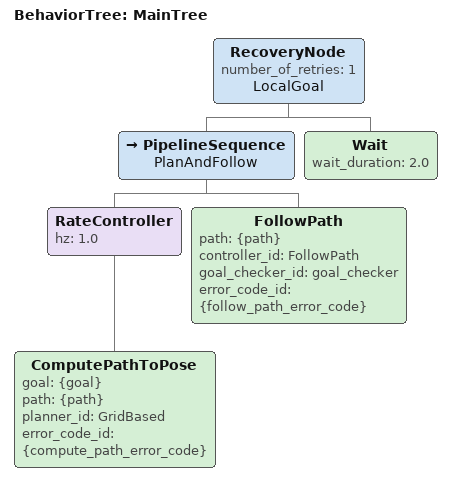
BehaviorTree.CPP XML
<!-- No automatic backup/spin or clearing away observed obstacles. Retry once after waiting. -->
<root BTCPP_format="4" main_tree_to_execute="MainTree">
  <BehaviorTree ID="MainTree">
    <RecoveryNode number_of_retries="1" name="LocalGoal">
      <PipelineSequence name="PlanAndFollow">
        <RateController hz="1.0">
          <ComputePathToPose goal="{goal}" path="{path}" planner_id="GridBased" error_code_id="{compute_path_error_code}"/>
        </RateController>
        <FollowPath path="{path}" controller_id="FollowPath" goal_checker_id="goal_checker" error_code_id="{follow_path_error_code}"/>
      </PipelineSequence>
      <Wait wait_duration="2.0"/>
    </RecoveryNode>
  </BehaviorTree>
</root>
